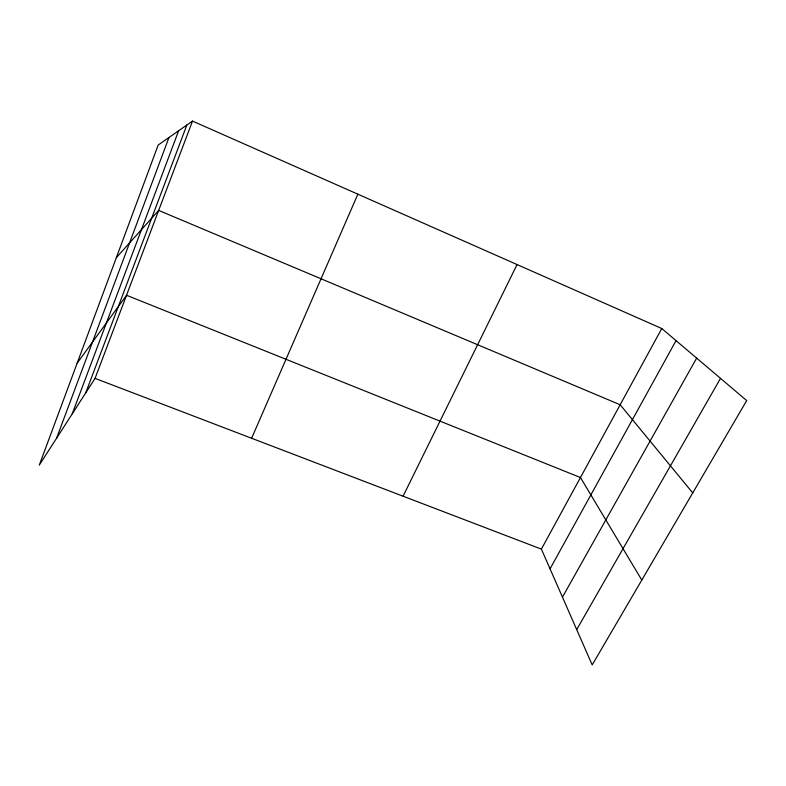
<?xml version="1.0" encoding="UTF-8"?>
<svg xmlns="http://www.w3.org/2000/svg" width="786" height="786" viewBox="0 0 786 786"><rect width="100%" height="100%" fill="white"/><g stroke="black" fill="none" stroke-linecap="round" stroke-linejoin="round"><path stroke-width="1.18" d="M56.563 438.244L168.961 137.511M72.233 413.868L178.619 130.771M85.733 392.872L186.852 125.023M95.057 378.371L192.501 121.083L661.773 328.528L746.7 400.575L592.202 664.917L541.387 549.119L95.057 378.371L39.3 465.096L158.183 145.037L192.501 121.083M251.618 438.264L357.856 194.181M403.08 496.212L517.06 264.558M541.387 549.119L661.773 328.528M550.043 568.848L676.039 340.633M562.462 597.134L696.651 358.121M576.708 629.606L720.507 378.351M77.175 363.132L126.536 295.261L580.461 477.524L641.798 580.068M116.367 257.631L158.674 210.402L620.174 404.761L692.741 492.901"/></g></svg>
